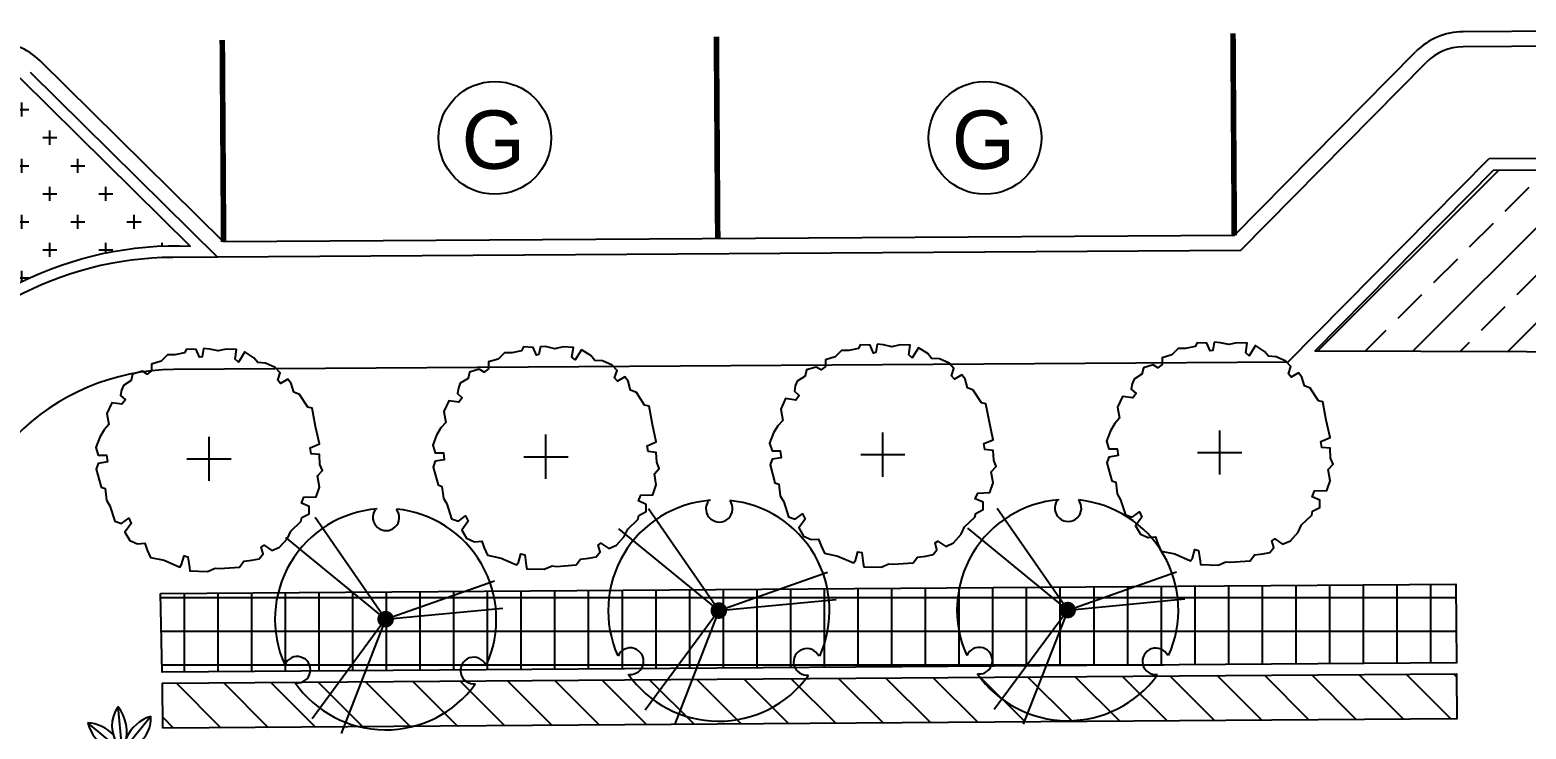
# Model space of a CAD drawing. Header units: feet. Extents: x 919634 to 928945, y 707022 to 708026.
# Drawn here: x 920399.3 to 920465.9, y 707450.6 to 707481.8 of the extents above; entities that cross this region are included whole.
import ezdxf
from ezdxf.enums import TextEntityAlignment as Align

# ---------------------------------------------------------------- set-up
doc = ezdxf.new("R2010")
doc.units = ezdxf.units.FT
doc.header["$LTSCALE"] = 20
doc.header["$MEASUREMENT"] = 0
for name, color, linetype in [('-u-site-xref', 7, 'Continuous'), ('LK-TREE-013M', 6, 'Continuous'), ('LK-TREE-035M', 123, 'Continuous'), ('LK-TREE-050M', 2, 'Continuous'), ('LK-TREE-TRNK', 32, 'Continuous'), ('LP-PATT-SHAR', 4, 'Continuous'), ('LP-SHAR-BRDR-CONT', 123, 'Continuous'), ('LP-TREE', 15, 'Continuous'), ('Site Plan$0$SP-PARKING DESIGNATION', 254, 'Continuous'), ('x-Villa6-LP Block$0$LK-SHRB-013M', 253, 'Continuous'), ('x-Villa6-LP Block$0$LK-SHRB-025M', 253, 'Continuous'), ('x-Villa6-LP Block$0$LK-SHRB-035M', 253, 'Continuous'), ('x-Villa6-LP Block$0$LK-SHRB-TRNK', 253, 'Continuous'), ('x-Villa6-LP Block$0$LP-SHRB', 253, 'Continuous')]:
    doc.layers.add(name, color=color, linetype=linetype)
for name, color, linetype, lineweight in [('Site Plan$0$SP-CURB', 3, 'Continuous', 25), ('Site Plan$0$SP-PARKING-STRIPE', 252, 'Continuous', 25), ('Site Plan$0$SP-SIDEWALK', 2, 'Continuous', 25)]:
    doc.layers.add(name, color=color, linetype=linetype, lineweight=lineweight)
doc.layers.add('x-Villa6-LP Block$0$LK-SHRB-SHAD', color=253, linetype='Continuous', plot=False)
doc.layers.get('-u-site-xref').off()
doc.styles.add('Site Plan$0$ARIAL', font='arial.ttf')

# ---------------------------------------------------------------- blocks, each defined once
blk = doc.blocks.new('Site Plan')
at = {"layer": 'Site Plan$0$SP-CURB'}
for p, q in [((920476.157, 707481.78), (920463.078, 707481.694)), ((920452.894, 707472.627), (920460.962, 707480.802)), ((920477.178, 707481.117), (920463.082, 707481.024)), ((920407.895, 707472.333), (920399.721, 707480.401)), ((920453.176, 707471.959), (920461.437, 707480.329)), ((920407.622, 707471.661), (920399.293, 707479.881)), ((920452.894, 707472.627), (920407.895, 707472.333)), ((920453.176, 707471.959), (920407.622, 707471.661))]:
    blk.add_line(p, q, dxfattribs=at)
for centre, radius, start, end in [((920463.097, 707478.694), 3, 90.37527, 135.37527), ((920397.614, 707478.265), 3, 45.37527, 90.37527), ((920463.097, 707478.694), 2.33, 90.37527, 135.37527)]:
    blk.add_arc(centre, radius, start, end, dxfattribs=at)
at = {"layer": 'Site Plan$0$SP-PARKING DESIGNATION'}
for centre in [(920419.972, 707476.971), (920441.794, 707476.971)]:
    blk.add_circle(centre, 2.511, dxfattribs=at)
at = {"layer": 'Site Plan$0$SP-PARKING-STRIPE', "const_width": 0.25}
for points in [[(920407.836, 707481.332), (920407.895, 707472.333)], [(920429.836, 707481.477), (920429.895, 707472.477)], [(920452.835, 707481.627), (920452.894, 707472.627)]]:
    blk.add_lwpolyline(points, dxfattribs=at)
at = {"layer": 'Site Plan$0$SP-SIDEWALK'}
for p, q in [((920455.28, 707466.973), (920464.221, 707476.032)), ((920476.194, 707476.11), (920464.221, 707476.032)), ((920407.622, 707471.661), (920405.634, 707471.648)), ((920455.28, 707466.973), (920405.667, 707466.648))]:
    blk.add_line(p, q, dxfattribs=at)
for radius, end in [(15, 146.50692), (10, 180.42714)]:
    blk.add_arc((920405.732, 707456.648), radius, 90.37527, end, dxfattribs=at)
at = {"layer": 'Site Plan$0$SP-PARKING DESIGNATION', "style": 'Site Plan$0$ARIAL'}
for p in [(920419.904, 707475.592, 0), (920441.726, 707475.592, 0)]:
    blk.add_text('G', height=2.6, dxfattribs=at).set_placement(p, align=Align.CENTER)
blk = doc.blocks.new('TREE-DCID-003')
at = {"layer": 'LK-TREE-013M'}
for q in [(-0.3184, 0.4595), (0.4914, 0.1734), (-0.3323, -0.4497)]:
    blk.add_line((0, 0), q, dxfattribs=at)
at = {"layer": 'LK-TREE-035M'}
for q in [(-0.4516, 0.3697), (-0.2009, -0.5161), (0.5298, 0.0507)]:
    blk.add_line((0, 0), q, dxfattribs=at)
at = {"layer": 'LK-TREE-050M'}
for centre, radius, start, end in [((0, 0), 0.5, 94.34979, 204.19748), ((0.0019, 0.4604), 0.06, 145.56171, 37.37413), ((0, 0), 0.5, 335.66073, 84.36193), ((-0.3996, -0.2286), 0.06, 265.56171, 157.37413), ((0.3978, -0.2318), 0.06, 25.56171, 277.37413), ((0, 0), 0.5, 215.05802, 323.97953)]:
    blk.add_arc(centre, radius, start, end, dxfattribs=at)
at = {"layer": 'LK-TREE-TRNK', "const_width": 0.0375}
blk.add_lwpolyline([(-0.0188, 0, 1), (0.0187, 0, 1)], format="xyb", close=True, dxfattribs=at)
blk = doc.blocks.new('x-Villa6-LP Block$0$SHRUB-TROP-045')
at = {"layer": 'x-Villa6-LP Block$0$LK-SHRB-SHAD'}
h = blk.add_hatch(color=256, dxfattribs=at)
h.paths.add_polyline_path([(0.122, 0.504), (0.12, 0.506), (0.097, 0.453), (0.075, 0.362), (0.068, 0.289, -0.039111), (0.073, 0.23, 0.024573), (0.082, 0.185, -0.047384), (0.148, 0.267), (0.148, 0.267)])
h.paths.add_polyline_path([(0.169, 0.455), (0.122, 0.504), (0.148, 0.267), (0.149, 0.269), (0.155, 0.275, -0.017635), (0.184, 0.301), (0.224, 0.338), (0.217, 0.367, 0.008915), (0.212, 0.38)])
h.paths.add_polyline_path([(0.488, 0.39), (0.488, 0.395), (0.466, 0.387), (0.386, 0.338), (0.328, 0.286), (0.32, 0.257), (0.314, 0.239, -0.061613), (0.278, 0.163), (0.268, 0.142), (0.248, 0.122, -0.026719), (0.223, 0.095), (0.208, 0.079, -0.017036), (0.244, 0.084)])
h.paths.add_polyline_path([(0.488, 0.291), (0.488, 0.39), (0.244, 0.084, -0.048741), (0.347, 0.086), (0.355, 0.086), (0.371, 0.093), (0.406, 0.122, 0.011223), (0.416, 0.133), (0.455, 0.189, 0.024855), (0.47, 0.22)], flags=17)
h.paths.add_polyline_path([(0.613, 0.077, 0.028063), (0.555, 0.09), (0.477, 0.097), (0.375, 0.082, -0.048764), (0.476, 0.058), (0.515, 0.049), (0.504, 0.04, -0.000332), (0.503, 0.039), (0.669, 0.055)])
h.paths.add_polyline_path([(0.67, 0.055), (0.669, 0.055), (0.503, 0.039, -0.047136), (0.449, -0.007), (0.439, -0.016), (0.423, -0.024, -0.033391), (0.378, -0.047), (0.373, -0.049), (0.369, -0.05, -0.018402), (0.343, -0.059, -0.00373), (0.35, -0.063, 0.037745), (0.407, -0.066), (0.459, -0.06), (0.537, -0.04), (0.617, 0.006)])
h.paths.add_polyline_path([(0.475, -0.171), (0.428, -0.123), (0.398, -0.097, 0.029096), (0.35, -0.063, -0.008773), (0.337, -0.061, -0.046225), (0.268, -0.074), (0.55, -0.305), (0.544, -0.277, 0.062375)])
h.paths.add_polyline_path([(0.268, -0.074, -0.026041), (0.229, -0.076, -0.030772), (0.251, -0.119), (0.262, -0.127), (0.291, -0.16, -0.009469), (0.304, -0.175), (0.329, -0.203), (0.341, -0.223, -0.033505), (0.375, -0.282), (0.408, -0.296), (0.497, -0.318, 0.001551), (0.5, -0.318), (0.551, -0.314), (0.55, -0.305)])
h.paths.add_polyline_path([(0.282, -0.319, -0.015586), (0.26, -0.314), (0.253, -0.312), (0.248, -0.31, -0.101848), (0.123, -0.237), (0.126, -0.258), (0.131, -0.314), (0.151, -0.383, 0.022788), (0.169, -0.423), (0.219, -0.5), (0.257, -0.423, 0.00903), (0.262, -0.41)])
at = {"layer": 'x-Villa6-LP Block$0$LK-SHRB-013M'}
for p, q in [((-0.045, 0.495), (0.002, 0.069)), ((0.322, 0.382), (0.066, 0.06)), ((-0.387, 0.317), (-0.062, 0.049)), ((0.506, 0.046), (0.069, 0.004)), ((-0.502, -0.051), (-0.065, -0.014)), ((-0.32, -0.391), (-0.043, -0.065)), ((0.049, -0.501), (0.017, -0.069)), ((0.393, -0.323), (0.058, -0.049))]:
    blk.add_line(p, q, dxfattribs=at)
at = {"layer": 'x-Villa6-LP Block$0$LK-SHRB-025M'}
for centre, radius, start, end in [((0.545, -0.118), 0.553, 113.6604, 150.8006), ((-0.012, 0.343), 0.342, 308.2709, 7.9169), ((-0.382, -0.062), 0.384, 39.3447, 91.455), ((0.042, 0.45), 0.452, 196.9519, 245.6195), ((0.107, -0.424), 0.431, 131.8394, 176.2883), ((-0.426, 0.017), 0.425, 284.528, 335.1219), ((-0.082, -0.508), 0.51, 21.1816, 59.7361), ((0.363, 0.03), 0.359, 224.422, 275.0013)]:
    blk.add_arc(centre, radius, start, end, dxfattribs=at)
at = {"layer": 'x-Villa6-LP Block$0$LK-SHRB-035M'}
for centre, radius, start, end in [((0.363, 0.29), 0.462, 152.7959, 208.2318), ((-0.311, 0.226), 0.384, 335.6581, 46.5017), ((-0.217, -0.42), 0.468, 72.6107, 128.0352), ((0.232, 0.302), 0.378, 243.3987, 317.243), ((0.302, -0.445), 0.532, 67.527, 114.3921), ((-0.283, 0.269), 0.389, 235.6643, 305.1075), ((0.434, -0.22), 0.481, 162.167, 217.0354), ((-0.277, -0.288), 0.395, 326.2886, 36.1485)]:
    blk.add_arc(centre, radius, start, end, dxfattribs=at)
at = {"layer": 'x-Villa6-LP Block$0$LK-SHRB-TRNK', "const_width": 0.0375}
blk.add_lwpolyline([(-0.019, 0, 1), (0.019, 0, 1)], format="xyb", close=True, dxfattribs=at)
blk = doc.blocks.new('x-Villa6-LP Block', base_point=(60.568, 154.949, 0))
at = {"layer": 'x-Villa6-LP Block$0$LP-SHRB', "xscale": 3.937710483667111, "yscale": 3.937710483667111, "zscale": 3.319641774876093}
blk.add_blockref('x-Villa6-LP Block$0$SHRUB-TROP-045', (61.042, 162.578, 0), dxfattribs=at)
blk = doc.blocks.new('TREE-SIMP-125')
at = {"layer": 'LK-TREE-050M'}
blk.add_lwpolyline([(-0.0251, 0.4987), (-0.0316, 0.4615), (-0.0426, 0.4593), (-0.0579, 0.4943), (-0.1018, 0.4965), (-0.1105, 0.479), (-0.1543, 0.4702), (-0.1872, 0.4702), (-0.2157, 0.4418), (-0.2595, 0.4286), (-0.2595, 0.398), (-0.2792, 0.3826), (-0.3011, 0.3958), (-0.345, 0.3826), (-0.3515, 0.3542), (-0.3866, 0.3323), (-0.3954, 0.3104), (-0.3997, 0.2863), (-0.3778, 0.2666), (-0.3932, 0.2469), (-0.4392, 0.2534), (-0.4611, 0.2053), (-0.4523, 0.1549), (-0.4742, 0.1308), (-0.494, 0.098), (-0.5115, 0.052), (-0.5005, 0.017), (-0.4633, 0.017), (-0.4589, -0.0137), (-0.5005, -0.0203), (-0.5093, -0.0466), (-0.4874, -0.1276), (-0.4699, -0.1341), (-0.4633, -0.1867), (-0.4479, -0.213), (-0.426, -0.2809), (-0.3954, -0.2918), (-0.3625, -0.2677), (-0.3515, -0.2918), (-0.38, -0.3312), (-0.3581, -0.3685), (-0.3231, -0.3838), (-0.2902, -0.3816), (-0.2792, -0.4122), (-0.2639, -0.4451), (-0.2025, -0.4582), (-0.1324, -0.4889), (-0.1237, -0.4779), (-0.1127, -0.4385), (-0.0952, -0.4429), (-0.0886, -0.4911), (-0.0864, -0.5064), (-0.0075, -0.5086), (0.0275, -0.4933), (0.0472, -0.4955), (0.1371, -0.4889), (0.1568, -0.4626), (0.194, -0.4582), (0.2269, -0.4517), (0.2444, -0.4298), (0.2357, -0.3991), (0.2488, -0.3904), (0.2839, -0.4144), (0.3189, -0.3991), (0.354, -0.3597), (0.3693, -0.3268), (0.4153, -0.2831), (0.4197, -0.2655), (0.4526, -0.248), (0.4526, -0.2152), (0.4175, -0.1998), (0.4285, -0.1736), (0.4833, -0.1714), (0.4986, -0.1276), (0.4898, -0.0772), (0.5118, -0.0531), (0.5008, -0.0247), (0.4986, 0.0191), (0.4614, 0.0235), (0.457, 0.0498), (0.4986, 0.0673), (0.4811, 0.1461), (0.4657, 0.2294), (0.446, 0.2337), (0.4088, 0.2907), (0.3825, 0.3016), (0.3715, 0.341), (0.3562, 0.3607), (0.3233, 0.341), (0.3102, 0.3564), (0.3211, 0.3892), (0.2992, 0.4133), (0.2554, 0.433), (0.2203, 0.4352), (0.2028, 0.4571), (0.1612, 0.4834), (0.1327, 0.4374), (0.1174, 0.4505), (0.1239, 0.4943), (0.0779, 0.4965), (0.0407, 0.4878), (0.0034, 0.4965)], close=True, dxfattribs=at)
at = {"layer": 'LK-TREE-TRNK'}
for p, q in [((0, -0.1), (0, 0.1)), ((-0.1, 0), (0.1, 0))]:
    blk.add_line(p, q, dxfattribs=at)

msp = doc.modelspace()

# ---------------------------------------------------------------- block references
at = {"layer": '-u-site-xref'}
msp.add_blockref('Site Plan', (0, 0), dxfattribs=at)

# ---------------------------------------------------------------- next in the draw order: hatches: boundary and pattern name
at = {"layer": 'LP-PATT-SHAR'}
h = msp.add_hatch(dxfattribs=at)
h.set_pattern_fill('CROSS', color=256, scale=5)
h.set_pattern_definition([(0, (920379.842, 707471.9789), (1.25, 1.25), [0.625, -1.875]), (90, (920380.1545, 707471.6664), (-1.25, 1.25), [0.625, -1.875])])
edge = h.paths.add_edge_path()
edge.add_line((920379.449, 707471.52), (920392.998, 707465.504))
edge.add_arc((920405.806, 707456.519), 15.645, 87.78269, 144.95271, ccw=False)
edge.add_line((920406.412, 707472.153), (920398.899, 707479.568))
edge.add_arc((920397.614, 707478.265), 1.83, 45.37527, 90.37527)
edge.add_arc((920397.758, 707456.265), 23.831, 90.37598, 140.19815)
h = msp.add_hatch(dxfattribs=at)
h.set_pattern_fill('ANSI33', color=256, scale=12)
h.set_pattern_definition([(45, (920456.4723, 707467.3418), (-2.12132, 2.12132), []), (45, (920458.5936, 707467.3418), (-2.12132, 2.12132), [1.5, -0.75])])
edge = h.paths.add_edge_path()
edge.add_line((920456.472, 707467.469), (920464.431, 707475.533))
edge.add_line((920464.431, 707475.533), (920476.198, 707475.61))
edge.add_arc((920476.55, 707421.781), 53.83, 75.82959, 90.37527, ccw=False)
edge.add_line((920489.728, 707473.973), (920497.788, 707472.064))
edge.add_line((920497.788, 707472.064), (920497.734, 707455.319))
edge.add_line((920497.734, 707455.319), (920494.5, 707455.346))
edge.add_arc((920480.423, 707453.154), 14.247, 8.85356, 91.50889)
edge.add_line((920480.047, 707467.396), (920456.472, 707467.469))
h = msp.add_hatch(dxfattribs=at)
h.set_pattern_fill('ANSI37', color=256, scale=12, angle=45)
h.set_pattern_definition([(90, (920409.1468, 707331.9921), (-1.5, 0), []), (180, (920409.1468, 707331.9921), (-1e-16, -1.5), [])])
h.paths.add_polyline_path([(920405.088, 707456.674), (920462.756, 707457.086), (920462.781, 707453.586), (920405.153, 707453.175)])
h = msp.add_hatch(dxfattribs=at)
h.set_pattern_fill('ANSI31', color=256, scale=12, angle=90)
h.set_pattern_definition([(135, (920418.3087, 707450.7672), (-1.06066, -1.06066), [])])
h.paths.add_polyline_path([(920405.19, 707450.675), (920405.175, 707452.675), (920462.784, 707453.091), (920462.799, 707451.091)])

# ---------------------------------------------------------------- next in the draw order: linework, layer by layer
at = {"layer": 'LP-SHAR-BRDR-CONT'}
for points in [[(920379.449, 707471.52), (920392.998, 707465.504, -0.254757), (920406.412, 707472.153), (920398.899, 707479.568, 0.198912), (920397.602, 707480.095, 0.220881)], [(920456.472, 707467.469), (920464.431, 707475.533), (920476.198, 707475.61, -0.063553), (920489.728, 707473.973), (920497.788, 707472.064), (920497.734, 707455.319), (920494.5, 707455.346, 0.377147), (920480.047, 707467.396)]]:
    msp.add_lwpolyline(points, format="xyb", close=True, dxfattribs=at)
at = {"layer": 'LP-SHAR-BRDR-CONT', "elevation": 0}
for points in [[(920405.088, 707456.674), (920462.756, 707457.086), (920462.781, 707453.586), (920405.153, 707453.175)], [(920405.19, 707450.675), (920405.175, 707452.675), (920462.784, 707453.091), (920462.799, 707451.091)]]:
    msp.add_lwpolyline(points, close=True, dxfattribs=at)

# ---------------------------------------------------------------- next in the draw order: block references
at = {"layer": '-u-site-xref', "rotation": 270.4271428698243}
msp.add_blockref('x-Villa6-LP Block', (920395.774, 707450.07), dxfattribs=at)
at = {"layer": 'LP-TREE'}
for name, p, xscale, yscale, zscale in [('TREE-SIMP-125', (920407.246, 707462.671), 9.856521844232574, 9.856521844232574, 9.856521844232574), ('TREE-SIMP-125', (920422.245, 707462.765), 9.856521844232574, 9.856521844232574, 9.856521844232574), ('TREE-SIMP-125', (920437.245, 707462.859), 9.856521844232574, 9.856521844232574, 9.856521844232574), ('TREE-SIMP-125', (920452.245, 707462.953), 9.856521844232574, 9.856521844232574, 9.856521844232574), ('TREE-DCID-003', (920429.944, 707455.912), 9.855894546090255, 9.855894546090255, 9.855894546090255), ('TREE-DCID-003', (920445.475, 707455.936), 9.855894546090255, 9.855894546090255, 9.855894546090255), ('TREE-DCID-003', (920415.109, 707455.528), 9.855894546090255, 9.855894546090255, 9.855894546090255)]:
    msp.add_blockref(name, p, dxfattribs=dict(at, xscale=xscale, yscale=yscale, zscale=zscale))

doc.saveas('drawing.dxf')
